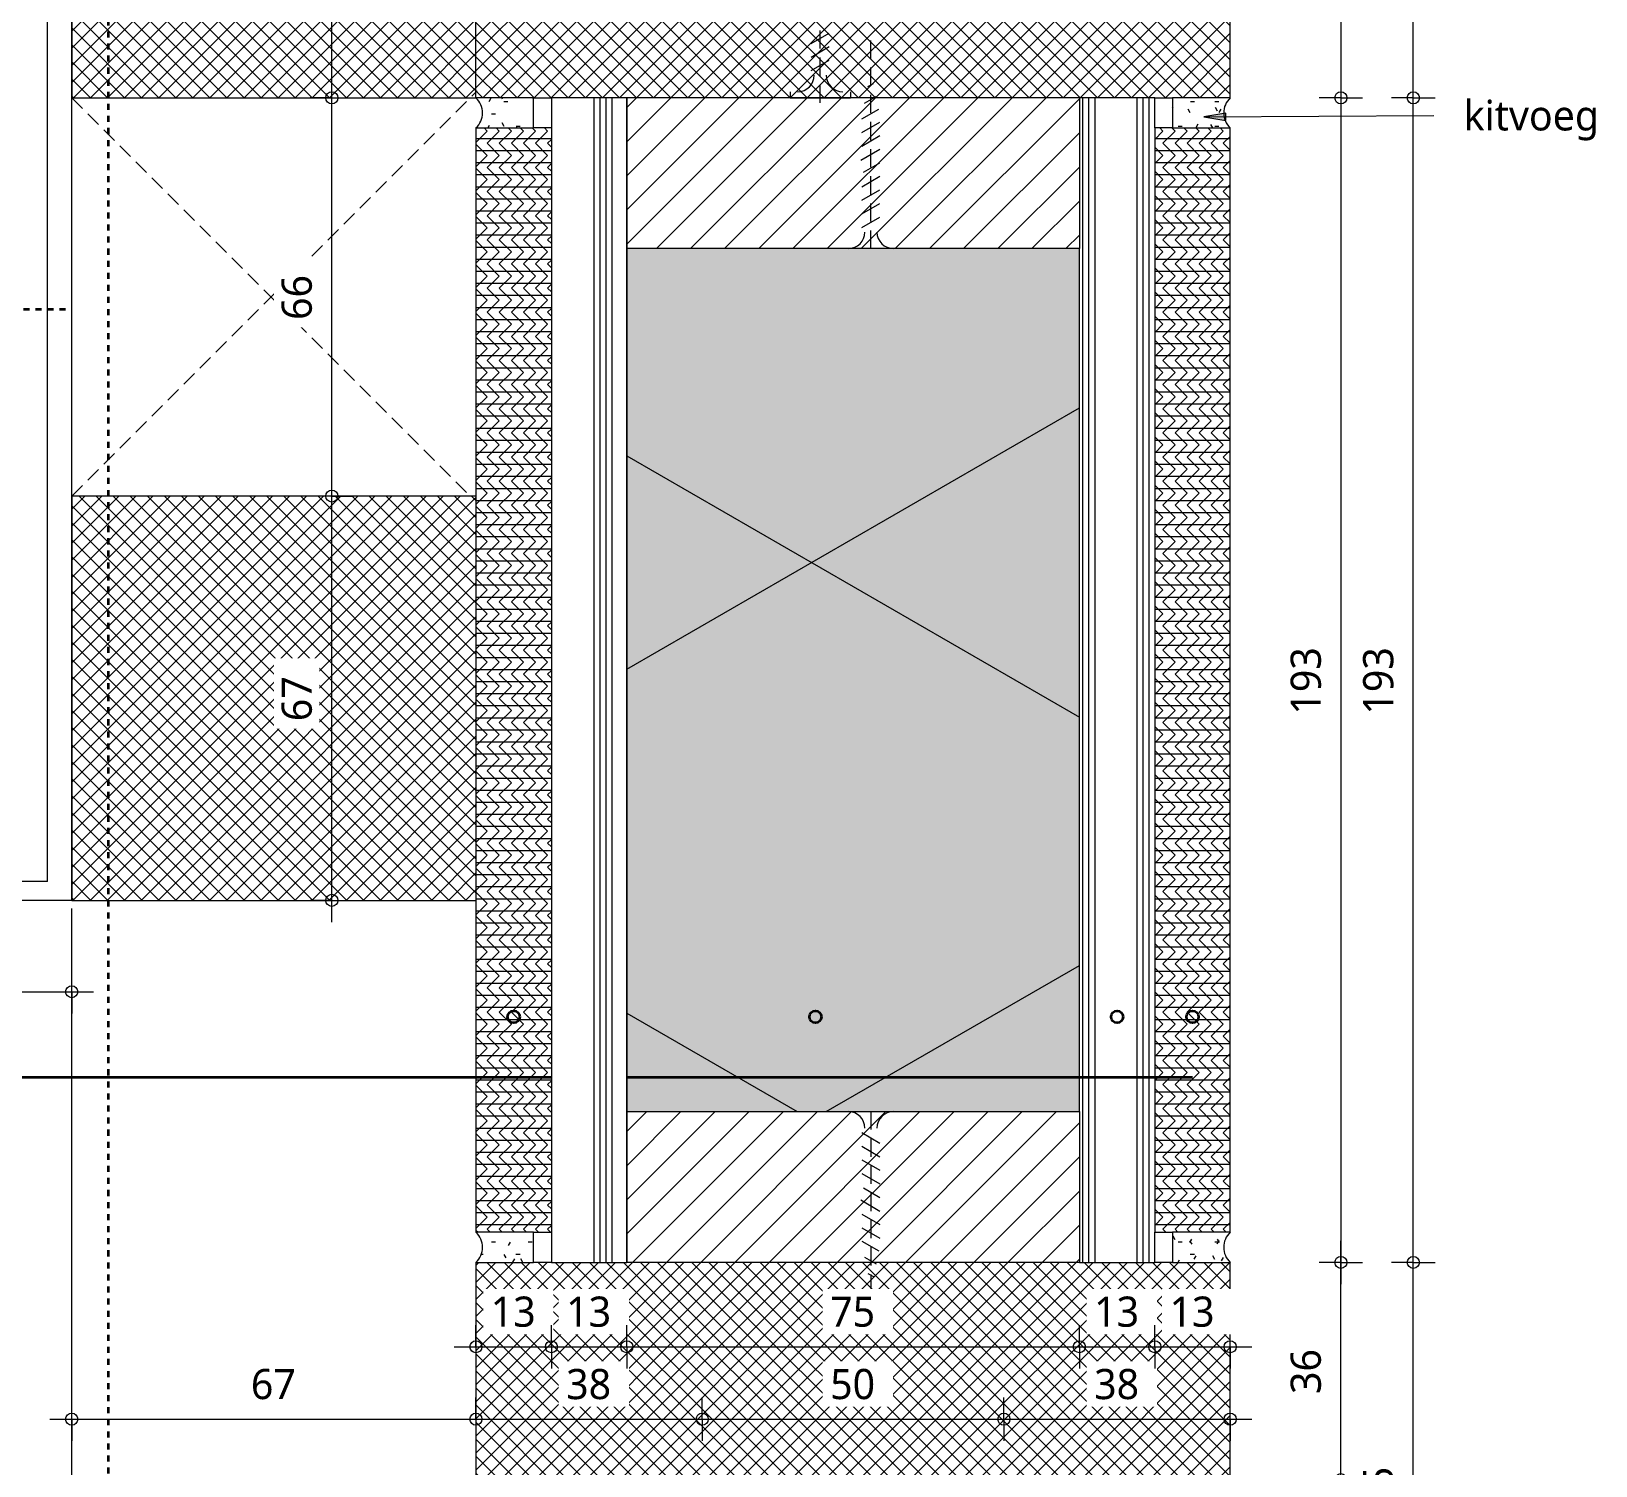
# Model space of a CAD drawing. Header units: millimetres. Extents: x 32900 to 38291, y -18988 to 4133.
# Drawn here: x 37790.7 to 38050, y -8094 to -7856.2 of the extents above; entities that cross this region are included whole.
import ezdxf

# ---------------------------------------------------------------- set-up
doc = ezdxf.new("R2010")
doc.units = ezdxf.units.MM
for name, pattern in [('MV_30_min', [2, 1, -1]), ('MV_hidden', [3.75, 2.5, -1.25]), ('MV_hidden_2', [4.5, 3, -1.5])]:
    doc.linetypes.add(name, pattern=pattern)
for name, color, linetype, lineweight in [('A-ANNO-DIMS', 211, 'Continuous', 13), ('A-ANNO-DIMS-2', 211, 'Continuous', 13), ('A-DETL', 90, 'Continuous', 13), ('A-DETL-GENF', 92, 'Continuous', 18), ('A-DETL-THIN', 151, 'Continuous', 18), ('A-DETL-WIDE', 214, 'Continuous', 35), ('G-ANNO-TEXT', 231, 'Continuous', 13)]:
    doc.layers.add(name, color=color, linetype=linetype, lineweight=lineweight)
doc.styles.add('Segoe UI', font='segoeui.ttf', dxfattribs={"height": 5})
doc.styles.add('Segoe UI_2', font='segoeui.ttf', dxfattribs={"height": 3.6})
doc.dimstyles.new('1_8_mm', dxfattribs={"dimscale": 304.8, "dimtxt": 3.77051, "dimasz": 0.006562, "dimexe": 0.011811, "dimexo": 0.0625, "dimgap": 0.003281, "dimtad": 1, "dimdec": 0, "dimzin": 0, "dimdsep": 46, "dimtxsty": 'Segoe UI_2', "dimblk1": 'DOTBLANK', "dimblk2": 'DOTBLANK', "dimsah": 1, "dimcen": 0.09, "dimdle": 0.011811, "dimazin": 0, "dimtfac": 1, "dimtdec": 4, "dimtix": 1, "dimtmove": 0, "dimatfit": 3, "dimfxl": 0.011811, "dimfxlon": 1, "dimtvp": 1, "dimtfill": 1, "dimtolj": 1, "dimtzin": 0, "dimarcsym": 2})
doc.dimstyles.new('2_5_mm_4', dxfattribs={"dimscale": 304.8, "dimtxt": 5.23682, "dimasz": 0.006562, "dimexe": 0.011811, "dimexo": 0.0625, "dimgap": 0.005906, "dimtad": 1, "dimdec": 0, "dimzin": 0, "dimdsep": 46, "dimtxsty": 'Segoe UI', "dimblk1": 'DOTBLANK', "dimblk2": 'DOTBLANK', "dimsah": 1, "dimcen": 0.09, "dimdle": 0.011811, "dimazin": 0, "dimtfac": 1, "dimtdec": 4, "dimtix": 1, "dimtmove": 0, "dimatfit": 3, "dimfxl": 0.011811, "dimfxlon": 1, "dimtvp": 1, "dimtfill": 1, "dimtolj": 1, "dimtzin": 0, "dimarcsym": 2})
pattern_1 = [(45, (0, 0), (-1.41421356, 1.41421356), []), (135, (0, 0), (-1.41421356, -1.41421356), [])]
pattern_2 = [(45, (0, 0), (-2.82842712, 2.82842712), [])]
pattern_3 = [(90, (4, 0), (-10, 6e-16), []), (90, (5, 0), (-10, 6e-16), []), (90, (6, 0), (-10, 6e-16), []), (90, (7, 0), (-10, 6e-16), [])]
pattern_4 = [(0, (0, 0), (0, 2), [20, 0]), (45, (0, 0), (1.999697977, 0), [2.828, -2.828]), (315, (0, 0), (1.999697977, 0), [2.828, -2.828])]
pattern_5 = [(0, (0, 0), (8.128, 2.032), [0.67056, -5.425, 0.67056, -5.425, -32.512]), (0, (0, 0), (8.128, 2.032), [-12.192, 0.67056, -11.521, 0.67056, -5.425, -14.224]), (0, (0, 0), (8.128, 2.032), [-30.48, 0.67056, -3.393, 0.67056, -9.489]), (120, (3.048, 1.016), (-5.82376362, 6.02305448), [0.67056, -5.425, 0.67056, -5.425, -32.512]), (120, (3.048, 1.016), (-5.82376362, 6.02305448), [-12.192, 0.67056, -11.521, 0.67056, -5.425, -14.224]), (120, (3.048, 1.016), (-5.82376362, 6.02305448), [-30.48, 0.67056, -3.393, 0.67056, -9.489]), (240, (4.064, 5.08), (-2.30423638, -8.05505448), [0.67056, -5.425, 0.67056, -5.425, -32.512]), (240, (4.064, 5.08), (-2.30423638, -8.05505448), [-12.192, 0.67056, -11.521, 0.67056, -5.425, -14.224]), (240, (4.064, 5.08), (-2.30423638, -8.05505448), [-30.48, 0.67056, -3.393, 0.67056, -9.489])]

# ---------------------------------------------------------------- blocks, each defined once
blk = doc.blocks.new('42 isolatie - Type 1-3788551-Details ziekenhuis Utiliteitsgebouw')
at = {"layer": 'A-DETL-GENF'}
blk.add_hatch(color=256, dxfattribs=at).paths.add_polyline_path([(0.28, 0.8), (143.28, 0.8), (143.28, 75.8), (0.28, 75.8)])
at = {"layer": 'A-DETL-GENF', "lineweight": 13}
h = blk.add_hatch(dxfattribs=at)
h.set_pattern_fill('FP_4', color=256, style=0, pattern_type=2)
h.set_pattern_definition([(60, (0, 0), (-69.282, 40), []), (120, (0, 0), (-69.282, -40), [])])
h.paths.add_polyline_path([(0.28, 0.8), (143.28, 0.8), (143.28, 75.8), (0.28, 75.8)])
at = {"layer": 'A-DETL-GENF'}
for p, q in [((143.28, 75.8), (0.28, 75.8)), ((0.28, 75.8), (0.28, 0.8)), ((0.28, 75.8), (0.28, 0.8)), ((143.28, 0.8), (143.28, 75.8)), ((143.28, 0.8), (143.28, 75.8)), ((0.28, 0.8), (143.28, 0.8)), ((0.28, 0.8), (143.28, 0.8))]:
    blk.add_line(p, q, dxfattribs=at)
blk = doc.blocks.new('DIMBLOCK792-Details ziekenhuis Utiliteitsgebouw')
at = {"layer": 'A-ANNO-DIMS-2'}
for p, q in [((37797.41, -8086.25), (37797.41, -8082.65)), ((37864.41, -8086.25), (37864.41, -8082.65)), ((37793.81, -8086.25), (37864.41, -8086.25)), ((37797.41, -8086.25), (37797.41, -8089.85)), ((37864.41, -8086.25), (37864.41, -8089.85))]:
    blk.add_line(p, q, dxfattribs=at)
for centre in [(37797.41, -8086.25), (37864.41, -8086.25)]:
    blk.add_circle(centre, 1, dxfattribs=at)
at = {"layer": 'A-ANNO-DIMS-2', "color": 0, "insert": (37827.11, -8077.93), "char_height": 5, "width": 9.1406, "attachment_point": 1, "line_spacing_factor": 1.142579, "style": 'Segoe UI', "bg_fill": 3, "box_fill_scale": 1.25, "bg_fill_color": 9, "bg_fill_true_color": 13158600, "bg_fill_transparency": 0}
blk.add_mtext('67', dxfattribs=at)
blk = doc.blocks.new('_DotBlank')
at = {"color": 0, "linetype": 'ByBlock', "lineweight": -2}
blk.add_line((-0.5, 0), (-1, 0), dxfattribs=at)
blk.add_circle((0, 0), 0.5, dxfattribs=at)
blk = doc.blocks.new('DIMBLOCK793-Details ziekenhuis Utiliteitsgebouw')
at = {"layer": 'A-ANNO-DIMS-2'}
for p, q in [((37864.41, -8086.25), (37864.41, -8082.65)), ((37901.91, -8086.25), (37901.91, -8082.65)), ((37864.41, -8086.25), (37901.91, -8086.25)), ((37864.41, -8086.25), (37864.41, -8089.85)), ((37901.91, -8086.25), (37901.91, -8089.85))]:
    blk.add_line(p, q, dxfattribs=at)
for centre in [(37864.41, -8086.25), (37901.91, -8086.25)]:
    blk.add_circle(centre, 1, dxfattribs=at)
at = {"layer": 'A-ANNO-DIMS-2', "color": 0, "insert": (37879.36, -8077.93), "char_height": 5, "width": 9.1406, "attachment_point": 1, "line_spacing_factor": 1.142579, "style": 'Segoe UI', "bg_fill": 3, "box_fill_scale": 1.25, "bg_fill_color": 9, "bg_fill_true_color": 13158600, "bg_fill_transparency": 0}
blk.add_mtext('38', dxfattribs=at)
blk = doc.blocks.new('DIMBLOCK794-Details ziekenhuis Utiliteitsgebouw')
at = {"layer": 'A-ANNO-DIMS-2'}
for p, q in [((37901.91, -8086.25), (37901.91, -8082.65)), ((37951.91, -8086.25), (37951.91, -8082.65)), ((37901.91, -8086.25), (37951.91, -8086.25)), ((37901.91, -8086.25), (37901.91, -8089.85)), ((37951.91, -8086.25), (37951.91, -8089.85))]:
    blk.add_line(p, q, dxfattribs=at)
for centre in [(37901.91, -8086.25), (37951.91, -8086.25)]:
    blk.add_circle(centre, 1, dxfattribs=at)
at = {"layer": 'A-ANNO-DIMS-2', "color": 0, "insert": (37923.11, -8077.93), "char_height": 5, "width": 9.1406, "attachment_point": 1, "line_spacing_factor": 1.142579, "style": 'Segoe UI', "bg_fill": 3, "box_fill_scale": 1.25, "bg_fill_color": 9, "bg_fill_true_color": 13158600, "bg_fill_transparency": 0}
blk.add_mtext('50', dxfattribs=at)
blk = doc.blocks.new('DIMBLOCK795-Details ziekenhuis Utiliteitsgebouw')
at = {"layer": 'A-ANNO-DIMS-2'}
for p, q in [((37951.91, -8086.25), (37951.91, -8082.65)), ((37989.41, -8086.25), (37989.41, -8082.65)), ((37951.91, -8086.25), (37993.01, -8086.25)), ((37951.91, -8086.25), (37951.91, -8089.85)), ((37989.41, -8086.25), (37989.41, -8089.85))]:
    blk.add_line(p, q, dxfattribs=at)
for centre in [(37951.91, -8086.25), (37989.41, -8086.25)]:
    blk.add_circle(centre, 1, dxfattribs=at)
at = {"layer": 'A-ANNO-DIMS-2', "color": 0, "insert": (37966.86, -8077.93), "char_height": 5, "width": 9.1406, "attachment_point": 1, "line_spacing_factor": 1.142579, "style": 'Segoe UI', "bg_fill": 3, "box_fill_scale": 1.25, "bg_fill_color": 9, "bg_fill_true_color": 13158600, "bg_fill_transparency": 0}
blk.add_mtext('38', dxfattribs=at)
blk = doc.blocks.new('DIMBLOCK797-Details ziekenhuis Utiliteitsgebouw')
at = {"layer": 'A-ANNO-DIMS-2'}
for p, q in [((38007.76, -7800.27), (38004.16, -7800.27)), ((38007.76, -7800.27), (38007.76, -7867.27)), ((38007.76, -7800.27), (38011.36, -7800.27)), ((38007.76, -7867.27), (38004.16, -7867.27)), ((38007.76, -7867.27), (38011.36, -7867.27))]:
    blk.add_line(p, q, dxfattribs=at)
for centre in [(38007.76, -7800.27), (38007.76, -7867.27)]:
    blk.add_circle(centre, 1, dxfattribs=at)
at = {"layer": 'A-ANNO-DIMS-2', "color": 0, "insert": (37999.43, -7837.58), "char_height": 5, "width": 9.1406, "attachment_point": 1, "rotation": 90, "line_spacing_factor": 1.142579, "style": 'Segoe UI', "bg_fill": 3, "box_fill_scale": 1.25, "bg_fill_color": 9, "bg_fill_true_color": 13158600, "bg_fill_transparency": 0}
blk.add_mtext('67', dxfattribs=at)
blk = doc.blocks.new('DIMBLOCK798-Details ziekenhuis Utiliteitsgebouw')
at = {"layer": 'A-ANNO-DIMS-2'}
for p, q in [((38007.76, -7867.27), (38004.16, -7867.27)), ((38007.76, -7867.27), (38007.76, -8063.87)), ((38007.76, -7867.27), (38011.36, -7867.27)), ((38007.76, -8060.27), (38004.16, -8060.27)), ((38007.76, -8060.27), (38011.36, -8060.27))]:
    blk.add_line(p, q, dxfattribs=at)
for centre in [(38007.76, -7867.27), (38007.76, -8060.27)]:
    blk.add_circle(centre, 1, dxfattribs=at)
at = {"layer": 'A-ANNO-DIMS-2', "color": 0, "insert": (37999.43, -7969.49), "char_height": 5, "width": 13.7109, "attachment_point": 1, "rotation": 90, "line_spacing_factor": 1.142579, "style": 'Segoe UI', "bg_fill": 3, "box_fill_scale": 1.25, "bg_fill_color": 9, "bg_fill_true_color": 13158600, "bg_fill_transparency": 0}
blk.add_mtext('193', dxfattribs=at)
blk = doc.blocks.new('DIMBLOCK799-Details ziekenhuis Utiliteitsgebouw')
at = {"layer": 'A-ANNO-DIMS-2'}
for p, q in [((37864.41, -8074.25), (37864.41, -8070.65)), ((37876.91, -8074.25), (37876.91, -8070.65)), ((37860.81, -8074.25), (37876.91, -8074.25)), ((37864.41, -8074.25), (37864.41, -8077.85)), ((37876.91, -8074.25), (37876.91, -8077.85))]:
    blk.add_line(p, q, dxfattribs=at)
for centre in [(37864.41, -8074.25), (37876.91, -8074.25)]:
    blk.add_circle(centre, 1, dxfattribs=at)
at = {"layer": 'A-ANNO-DIMS-2', "color": 0, "insert": (37866.86, -8065.93), "char_height": 5, "width": 9.1406, "attachment_point": 1, "line_spacing_factor": 1.142579, "style": 'Segoe UI', "bg_fill": 3, "box_fill_scale": 1.25, "bg_fill_color": 9, "bg_fill_true_color": 13158600, "bg_fill_transparency": 0}
blk.add_mtext('13', dxfattribs=at)
blk = doc.blocks.new('DIMBLOCK800-Details ziekenhuis Utiliteitsgebouw')
at = {"layer": 'A-ANNO-DIMS-2'}
for p, q in [((37876.91, -8074.25), (37876.91, -8070.65)), ((37889.41, -8074.25), (37889.41, -8070.65)), ((37876.91, -8074.25), (37889.41, -8074.25)), ((37876.91, -8074.25), (37876.91, -8077.85)), ((37889.41, -8074.25), (37889.41, -8077.85))]:
    blk.add_line(p, q, dxfattribs=at)
for centre in [(37876.91, -8074.25), (37889.41, -8074.25)]:
    blk.add_circle(centre, 1, dxfattribs=at)
at = {"layer": 'A-ANNO-DIMS-2', "color": 0, "insert": (37879.36, -8065.93), "char_height": 5, "width": 9.1406, "attachment_point": 1, "line_spacing_factor": 1.142579, "style": 'Segoe UI', "bg_fill": 3, "box_fill_scale": 1.25, "bg_fill_color": 9, "bg_fill_true_color": 13158600, "bg_fill_transparency": 0}
blk.add_mtext('13', dxfattribs=at)
blk = doc.blocks.new('DIMBLOCK801-Details ziekenhuis Utiliteitsgebouw')
at = {"layer": 'A-ANNO-DIMS-2'}
for p, q in [((37889.41, -8074.25), (37889.41, -8070.65)), ((37964.41, -8074.25), (37964.41, -8070.65)), ((37889.41, -8074.25), (37964.41, -8074.25)), ((37889.41, -8074.25), (37889.41, -8077.85)), ((37964.41, -8074.25), (37964.41, -8077.85))]:
    blk.add_line(p, q, dxfattribs=at)
for centre in [(37889.41, -8074.25), (37964.41, -8074.25)]:
    blk.add_circle(centre, 1, dxfattribs=at)
at = {"layer": 'A-ANNO-DIMS-2', "color": 0, "insert": (37923.11, -8065.93), "char_height": 5, "width": 9.1406, "attachment_point": 1, "line_spacing_factor": 1.142579, "style": 'Segoe UI', "bg_fill": 3, "box_fill_scale": 1.25, "bg_fill_color": 9, "bg_fill_true_color": 13158600, "bg_fill_transparency": 0}
blk.add_mtext('75', dxfattribs=at)
blk = doc.blocks.new('DIMBLOCK802-Details ziekenhuis Utiliteitsgebouw')
at = {"layer": 'A-ANNO-DIMS-2'}
for p, q in [((37964.41, -8074.25), (37964.41, -8070.65)), ((37976.91, -8074.25), (37976.91, -8070.65)), ((37964.41, -8074.25), (37976.91, -8074.25)), ((37964.41, -8074.25), (37964.41, -8077.85)), ((37976.91, -8074.25), (37976.91, -8077.85))]:
    blk.add_line(p, q, dxfattribs=at)
for centre in [(37964.41, -8074.25), (37976.91, -8074.25)]:
    blk.add_circle(centre, 1, dxfattribs=at)
at = {"layer": 'A-ANNO-DIMS-2', "color": 0, "insert": (37966.86, -8065.93), "char_height": 5, "width": 9.1406, "attachment_point": 1, "line_spacing_factor": 1.142579, "style": 'Segoe UI', "bg_fill": 3, "box_fill_scale": 1.25, "bg_fill_color": 9, "bg_fill_true_color": 13158600, "bg_fill_transparency": 0}
blk.add_mtext('13', dxfattribs=at)
blk = doc.blocks.new('DIMBLOCK803-Details ziekenhuis Utiliteitsgebouw')
at = {"layer": 'A-ANNO-DIMS-2'}
for p, q in [((37976.91, -8074.25), (37976.91, -8070.65)), ((37989.41, -8074.25), (37989.41, -8070.65)), ((37976.91, -8074.25), (37993.01, -8074.25)), ((37976.91, -8074.25), (37976.91, -8077.85)), ((37989.41, -8074.25), (37989.41, -8077.85))]:
    blk.add_line(p, q, dxfattribs=at)
for centre in [(37976.91, -8074.25), (37989.41, -8074.25)]:
    blk.add_circle(centre, 1, dxfattribs=at)
at = {"layer": 'A-ANNO-DIMS-2', "color": 0, "insert": (37979.36, -8065.93), "char_height": 5, "width": 9.1406, "attachment_point": 1, "line_spacing_factor": 1.142579, "style": 'Segoe UI', "bg_fill": 3, "box_fill_scale": 1.25, "bg_fill_color": 9, "bg_fill_true_color": 13158600, "bg_fill_transparency": 0}
blk.add_mtext('13', dxfattribs=at)
blk = doc.blocks.new('DIMBLOCK805-Details ziekenhuis Utiliteitsgebouw')
at = {"layer": 'A-ANNO-DIMS-2'}
for p, q in [((38007.76, -8096.27), (38007.76, -8056.67)), ((38007.76, -8060.27), (38004.16, -8060.27)), ((38007.76, -8060.27), (38011.36, -8060.27)), ((38007.76, -8096.27), (38004.16, -8096.27)), ((38007.76, -8096.27), (38011.36, -8096.27))]:
    blk.add_line(p, q, dxfattribs=at)
for centre in [(38007.76, -8060.27), (38007.76, -8096.27)]:
    blk.add_circle(centre, 1, dxfattribs=at)
at = {"layer": 'A-ANNO-DIMS-2', "color": 0, "insert": (37999.43, -8082.08), "char_height": 5, "width": 9.1406, "attachment_point": 1, "rotation": 90, "line_spacing_factor": 1.142579, "style": 'Segoe UI', "bg_fill": 3, "box_fill_scale": 1.25, "bg_fill_color": 9, "bg_fill_true_color": 13158600, "bg_fill_transparency": 0}
blk.add_mtext('36', dxfattribs=at)
blk = doc.blocks.new('DIMBLOCK806-Details ziekenhuis Utiliteitsgebouw')
at = {"layer": 'A-ANNO-DIMS-2'}
for p, q in [((38019.76, -8060.27), (38016.16, -8060.27)), ((38019.76, -8138.87), (38019.76, -8060.27)), ((38019.76, -8060.27), (38023.36, -8060.27)), ((38019.76, -8135.27), (38016.16, -8135.27)), ((38019.76, -8135.27), (38023.36, -8135.27))]:
    blk.add_line(p, q, dxfattribs=at)
for centre in [(38019.76, -8060.27), (38019.76, -8135.27)]:
    blk.add_circle(centre, 1, dxfattribs=at)
at = {"layer": 'A-ANNO-DIMS-2', "color": 0, "insert": (38011.43, -8101.58), "char_height": 5, "width": 9.1406, "attachment_point": 1, "rotation": 90, "line_spacing_factor": 1.142579, "style": 'Segoe UI', "bg_fill": 3, "box_fill_scale": 1.25, "bg_fill_color": 9, "bg_fill_true_color": 13158600, "bg_fill_transparency": 0}
blk.add_mtext('75', dxfattribs=at)
blk = doc.blocks.new('DIMBLOCK807-Details ziekenhuis Utiliteitsgebouw')
at = {"layer": 'A-ANNO-DIMS-2'}
for p, q in [((38019.76, -7867.27), (38016.16, -7867.27)), ((38019.76, -8060.27), (38019.76, -7867.27)), ((38019.76, -7867.27), (38023.36, -7867.27)), ((38019.76, -8060.27), (38016.16, -8060.27)), ((38019.76, -8060.27), (38023.36, -8060.27))]:
    blk.add_line(p, q, dxfattribs=at)
for centre in [(38019.76, -7867.27), (38019.76, -8060.27)]:
    blk.add_circle(centre, 1, dxfattribs=at)
at = {"layer": 'A-ANNO-DIMS-2', "color": 0, "insert": (38011.43, -7969.49), "char_height": 5, "width": 13.7109, "attachment_point": 1, "rotation": 90, "line_spacing_factor": 1.142579, "style": 'Segoe UI', "bg_fill": 3, "box_fill_scale": 1.25, "bg_fill_color": 9, "bg_fill_true_color": 13158600, "bg_fill_transparency": 0}
blk.add_mtext('193', dxfattribs=at)
blk = doc.blocks.new('DIMBLOCK808-Details ziekenhuis Utiliteitsgebouw')
at = {"layer": 'A-ANNO-DIMS-2'}
for p, q in [((38019.76, -7867.27), (38019.76, -7796.67)), ((38019.76, -7800.27), (38016.16, -7800.27)), ((38019.76, -7800.27), (38023.36, -7800.27)), ((38019.76, -7867.27), (38016.16, -7867.27)), ((38019.76, -7867.27), (38023.36, -7867.27))]:
    blk.add_line(p, q, dxfattribs=at)
for centre in [(38019.76, -7800.27), (38019.76, -7867.27)]:
    blk.add_circle(centre, 1, dxfattribs=at)
at = {"layer": 'A-ANNO-DIMS-2', "color": 0, "insert": (38011.43, -7837.58), "char_height": 5, "width": 9.1406, "attachment_point": 1, "rotation": 90, "line_spacing_factor": 1.142579, "style": 'Segoe UI', "bg_fill": 3, "box_fill_scale": 1.25, "bg_fill_color": 9, "bg_fill_true_color": 13158600, "bg_fill_transparency": 0}
blk.add_mtext('67', dxfattribs=at)
blk = doc.blocks.new('DIMBLOCK810-Details ziekenhuis Utiliteitsgebouw')
at = {"layer": 'A-ANNO-DIMS-2'}
for p, q in [((37597.41, -8015.41), (37597.41, -8011.81)), ((37797.41, -8015.41), (37797.41, -8011.81)), ((37593.81, -8015.41), (37801.01, -8015.41)), ((37597.41, -8015.41), (37597.41, -8019.01)), ((37797.41, -8015.41), (37797.41, -8019.01))]:
    blk.add_line(p, q, dxfattribs=at)
for centre in [(37597.41, -8015.41), (37797.41, -8015.41)]:
    blk.add_circle(centre, 1, dxfattribs=at)
at = {"layer": 'A-ANNO-DIMS-2', "color": 0, "insert": (37693.3, -8009.71), "char_height": 3.6, "width": 9.8719, "attachment_point": 1, "line_spacing_factor": 1.142579, "style": 'Segoe UI_2', "bg_fill": 3, "box_fill_scale": 1.25, "bg_fill_color": 9, "bg_fill_true_color": 13158600, "bg_fill_transparency": 0}
blk.add_mtext('200', dxfattribs=at)
blk = doc.blocks.new('DIMBLOCK814-Details ziekenhuis Utiliteitsgebouw')
at = {"layer": 'A-ANNO-DIMS-2'}
for p, q in [((37840.52, -7933.27), (37836.92, -7933.27)), ((37840.52, -8003.87), (37840.52, -7933.27)), ((37840.52, -7933.27), (37844.12, -7933.27)), ((37840.52, -8000.27), (37836.92, -8000.27)), ((37840.52, -8000.27), (37844.12, -8000.27))]:
    blk.add_line(p, q, dxfattribs=at)
for centre in [(37840.52, -7933.27), (37840.52, -8000.27)]:
    blk.add_circle(centre, 1, dxfattribs=at)
at = {"layer": 'A-ANNO-DIMS-2', "color": 0, "insert": (37832.2, -7970.58), "char_height": 5, "width": 9.1406, "attachment_point": 1, "rotation": 90, "line_spacing_factor": 1.142579, "style": 'Segoe UI', "bg_fill": 3, "box_fill_scale": 1.25, "bg_fill_color": 9, "bg_fill_true_color": 13158600, "bg_fill_transparency": 0}
blk.add_mtext('67', dxfattribs=at)
blk = doc.blocks.new('DIMBLOCK815-Details ziekenhuis Utiliteitsgebouw')
at = {"layer": 'A-ANNO-DIMS-2'}
for p, q in [((37840.52, -7867.27), (37836.92, -7867.27)), ((37840.52, -7933.27), (37840.52, -7867.27)), ((37840.52, -7867.27), (37844.12, -7867.27)), ((37840.52, -7933.27), (37836.92, -7933.27)), ((37840.52, -7933.27), (37844.12, -7933.27))]:
    blk.add_line(p, q, dxfattribs=at)
for centre in [(37840.52, -7867.27), (37840.52, -7933.27)]:
    blk.add_circle(centre, 1, dxfattribs=at)
at = {"layer": 'A-ANNO-DIMS-2', "color": 0, "insert": (37832.2, -7904.08), "char_height": 5, "width": 9.1406, "attachment_point": 1, "rotation": 90, "line_spacing_factor": 1.142579, "style": 'Segoe UI', "bg_fill": 3, "box_fill_scale": 1.25, "bg_fill_color": 9, "bg_fill_true_color": 13158600, "bg_fill_transparency": 0}
blk.add_mtext('66', dxfattribs=at)
blk = doc.blocks.new('DIMBLOCK816-Details ziekenhuis Utiliteitsgebouw')
at = {"layer": 'A-ANNO-DIMS-2'}
for p, q in [((37840.52, -7867.27), (37840.52, -7796.67)), ((37840.52, -7800.27), (37836.92, -7800.27)), ((37840.52, -7800.27), (37844.12, -7800.27)), ((37840.52, -7867.27), (37836.92, -7867.27)), ((37840.52, -7867.27), (37844.12, -7867.27))]:
    blk.add_line(p, q, dxfattribs=at)
for centre in [(37840.52, -7800.27), (37840.52, -7867.27)]:
    blk.add_circle(centre, 1, dxfattribs=at)
at = {"layer": 'A-ANNO-DIMS-2', "color": 0, "insert": (37832.2, -7837.58), "char_height": 5, "width": 9.1406, "attachment_point": 1, "rotation": 90, "line_spacing_factor": 1.142579, "style": 'Segoe UI', "bg_fill": 3, "box_fill_scale": 1.25, "bg_fill_color": 9, "bg_fill_true_color": 13158600, "bg_fill_transparency": 0}
blk.add_mtext('67', dxfattribs=at)

msp = doc.modelspace()

# ---------------------------------------------------------------- hatches: boundary and pattern name
at = {"layer": 'A-DETL-GENF', "lineweight": 13}
h = msp.add_hatch(dxfattribs=at)
h.set_pattern_fill('FP_18', color=250, style=0, pattern_type=2)
h.set_pattern_definition(pattern_1)
h.paths.add_polyline_path([(37864.41, -7867.27), (37864.41, -7800.27), (37797.41, -7800.27), (37797.41, -7867.27), (37816.25, -7867.27)])
h = msp.add_hatch(dxfattribs=at)
h.set_pattern_fill('FP_18', color=250, style=0, pattern_type=2)
h.set_pattern_definition(pattern_1)
h.paths.add_polyline_path([(37876.91, -7867.27), (37989.41, -7867.27), (37989.41, -7800.27), (37864.41, -7800.27), (37864.41, -7867.27), (37873.96, -7867.27)])
h = msp.add_hatch(dxfattribs=at)
h.set_pattern_fill('FP_6', color=254, style=0, pattern_type=2)
h.set_pattern_definition(pattern_5)
h.paths.add_polyline_path([(37873.96, -7872.27), (37873.96, -7867.27), (37864.41, -7867.27), (37864.93, -7867.88), (37865.29, -7868.6), (37865.48, -7869.37), (37865.48, -7870.17), (37865.29, -7870.95), (37864.93, -7871.66), (37864.41, -7872.27)])
h = msp.add_hatch(dxfattribs=at)
h.set_pattern_fill('FP_2', color=254, style=0, pattern_type=2)
h.set_pattern_definition(pattern_3)
h.paths.add_polyline_path([(37889.41, -8060.27), (37889.41, -7867.27), (37876.91, -7867.27), (37876.91, -8060.27)])
h = msp.add_hatch(dxfattribs=at)
h.set_pattern_fill('FP_7', color=254, style=0, pattern_type=2)
h.set_pattern_definition(pattern_2)
h.paths.add_polyline_path([(37964.41, -7892.27), (37964.41, -7867.27), (37889.41, -7867.27), (37889.41, -7892.27)])
h = msp.add_hatch(dxfattribs=at)
h.set_pattern_fill('FP_2', color=254, style=0, pattern_type=2)
h.set_pattern_definition(pattern_3)
h.paths.add_polyline_path([(37964.41, -8060.27), (37976.91, -8060.27), (37976.91, -7867.27), (37964.41, -7867.27), (37964.41, -8055.27)])
h = msp.add_hatch(dxfattribs=at)
h.set_pattern_fill('FP_6', color=254, style=0, pattern_type=2)
h.set_pattern_definition(pattern_5)
h.paths.add_polyline_path([(37979.87, -7872.27), (37989.41, -7872.27), (37988.9, -7871.66), (37988.54, -7870.95), (37988.35, -7870.17), (37988.35, -7869.37), (37988.54, -7868.6), (37988.9, -7867.88), (37989.41, -7867.27), (37979.87, -7867.27)])
h = msp.add_hatch(dxfattribs=at)
h.set_pattern_fill('FP_33', color=254, style=0, pattern_type=2)
h.set_pattern_definition(pattern_4)
h.paths.add_polyline_path([(37865.48, -8055.27), (37876.91, -8055.27), (37876.91, -7872.27), (37864.41, -7872.27), (37864.41, -8055.27), (37865.29, -8055.27)])
h = msp.add_hatch(dxfattribs=at)
h.set_pattern_fill('FP_33', color=254, style=0, pattern_type=2)
h.set_pattern_definition(pattern_4)
h.paths.add_polyline_path([(37988.35, -8055.27), (37989.41, -8055.27), (37989.41, -7872.27), (37976.91, -7872.27), (37976.91, -8055.27), (37979.87, -8055.27)])
h = msp.add_hatch(dxfattribs=at)
h.set_pattern_fill('FP_18', color=250, style=0, pattern_type=2)
h.set_pattern_definition(pattern_1)
h.paths.add_polyline_path([(37797.41, -8000.27), (37864.41, -8000.27), (37864.41, -7933.27), (37797.41, -7933.27)])
h = msp.add_hatch(dxfattribs=at)
h.set_pattern_fill('FP_7', color=254, style=0, pattern_type=2)
h.set_pattern_definition(pattern_2)
h.paths.add_polyline_path([(37951.91, -8060.27), (37964.41, -8060.27), (37964.41, -8035.27), (37889.41, -8035.27), (37889.41, -8060.27), (37901.91, -8060.27)])
h = msp.add_hatch(dxfattribs=at)
h.set_pattern_fill('FP_6', color=254, style=0, pattern_type=2)
h.set_pattern_definition(pattern_5)
h.paths.add_polyline_path([(37873.96, -8060.27), (37873.96, -8055.27), (37864.41, -8055.27), (37864.93, -8055.88), (37865.29, -8056.6), (37865.48, -8057.37), (37865.48, -8058.17), (37865.29, -8058.95), (37864.93, -8059.66), (37864.41, -8060.27)])
h = msp.add_hatch(dxfattribs=at)
h.set_pattern_fill('FP_6', color=254, style=0, pattern_type=2)
h.set_pattern_definition(pattern_5)
h.paths.add_polyline_path([(37979.87, -8060.27), (37989.41, -8060.27), (37988.9, -8059.66), (37988.54, -8058.95), (37988.35, -8058.17), (37988.35, -8057.37), (37988.54, -8056.6), (37988.9, -8055.88), (37989.41, -8055.27), (37979.87, -8055.27)])
h = msp.add_hatch(dxfattribs=at)
h.set_pattern_fill('FP_18', color=250, style=0, pattern_type=2)
h.set_pattern_definition(pattern_1)
h.paths.add_polyline_path([(37864.41, -8135.27), (37901.91, -8135.27), (37901.91, -8096.27), (37951.91, -8096.27), (37951.91, -8135.27), (37989.41, -8135.27), (37989.41, -8060.27), (37864.41, -8060.27)])
at = {"layer": 'G-ANNO-TEXT'}
msp.add_hatch(color=7, dxfattribs=at).paths.add_polyline_path([(37985.06, -7870.44), (37988.67, -7871.05), (37988.66, -7869.79)])

# ---------------------------------------------------------------- linework, layer by layer
at = {"layer": 'A-DETL'}
for p, q in [((37797.41, -8000.27), (37797.41, -7800.27)), ((37793.41, -7997.12), (37793.41, -7804.27)), ((37919.97, -7858.27), (37922.97, -7856.54)), ((37919.97, -7860.52), (37922.97, -7858.79)), ((37919.97, -7862.77), (37922.97, -7861.04)), ((37916.47, -7866.27), (37916.47, -7867.27)), ((37926.47, -7866.27), (37926.47, -7867.27)), ((37929.36, -7865.42), (37930.27, -7864.9)), ((37873.96, -7867.27), (37864.41, -7867.27)), ((37873.96, -7872.27), (37873.96, -7867.27)), ((37916.47, -7867.27), (37926.47, -7867.27)), ((37928.79, -7868.15), (37930.72, -7867.04)), ((37989.41, -7867.27), (37979.87, -7867.27)), ((37979.87, -7867.27), (37979.87, -7872.27)), ((37928.37, -7870.76), (37931.16, -7869.15)), ((37928.37, -7873.01), (37931.37, -7871.28)), ((37864.41, -7872.27), (37873.96, -7872.27)), ((37928.37, -7875.26), (37931.37, -7873.53)), ((37979.87, -7872.27), (37989.41, -7872.27)), ((37928.2, -7877.61), (37931.37, -7875.78)), ((37928.63, -7879.61), (37931.37, -7878.03)), ((37928.37, -7882.01), (37931.37, -7880.28)), ((37928.37, -7884.26), (37931.37, -7882.53)), ((37928.37, -7886.51), (37931.37, -7884.78)), ((37928.37, -7888.76), (37931.37, -7887.03)), ((37793.41, -7997.12), (37601.41, -7997.12)), ((37797.41, -8000.27), (37597.41, -8000.27)), ((37797.41, -8284.27), (37797.41, -8001.61)), ((37928.37, -8038.77), (37931.37, -8040.51)), ((37928.37, -8041.02), (37931.37, -8042.76)), ((37928.37, -8043.27), (37931.37, -8045.01)), ((37928.37, -8045.52), (37931.37, -8047.26)), ((37928.2, -8049.92), (37931.37, -8051.76)), ((37928.63, -8047.92), (37931.37, -8049.51)), ((37928.37, -8052.27), (37931.37, -8054.01)), ((37873.96, -8055.27), (37864.41, -8055.27)), ((37873.96, -8060.27), (37873.96, -8055.27)), ((37928.37, -8054.52), (37931.37, -8056.26)), ((37989.41, -8055.27), (37979.87, -8055.27)), ((37979.87, -8055.27), (37979.87, -8060.27)), ((37928.37, -8056.77), (37931.16, -8058.38)), ((37864.41, -8060.27), (37873.96, -8060.27)), ((37928.79, -8059.38), (37930.72, -8060.49)), ((37979.87, -8060.27), (37989.41, -8060.27)), ((37929.36, -8062.11), (37930.27, -8062.63))]:
    msp.add_line(p, q, dxfattribs=at)
at = {"layer": 'A-DETL', "linetype": 'MV_30_min', "lineweight": 35}
for p, q in [((37803.44, -7800.27), (37803.44, -8305.43)), ((37597.41, -7902.27), (37797.41, -7902.27))]:
    msp.add_line(p, q, dxfattribs=at)
at = {"layer": 'A-DETL', "linetype": 'MV_hidden_2'}
for p, q in [((37921.47, -7868.1), (37921.47, -7804.69)), ((37929.87, -7892.27), (37929.87, -7856.47)), ((37929.87, -8035.27), (37929.87, -8071.07))]:
    msp.add_line(p, q, dxfattribs=at)
at = {"layer": 'A-DETL', "linetype": 'MV_hidden', "lineweight": 18}
for p, q in [((37797.41, -7933.27), (37864.59, -7866.1)), ((37797.41, -7867.27), (37863.41, -7933.27))]:
    msp.add_line(p, q, dxfattribs=at)
at = {"layer": 'A-DETL'}
for centre, radius, start, end in [((37917.72, -7863.52), 2.75, 270, 360), ((37925.22, -7863.52), 2.75, 180, 270), ((37862.07, -7869.77), 3.42, 313.0932, 46.9068), ((37991.75, -7869.77), 3.42, 133.0932, 226.9068), ((37926.12, -7889.51), 2.75, 270, 360), ((37933.62, -7889.51), 2.75, 180, 270), ((37926.12, -8038.02), 2.75, 0, 90), ((37933.62, -8038.02), 2.75, 90, 180), ((37862.07, -8057.77), 3.42, 313.0932, 46.9068), ((37991.75, -8057.77), 3.42, 133.0932, 226.9068)]:
    msp.add_arc(centre, radius, start, end, dxfattribs=at)
at = {"layer": 'A-DETL-THIN'}
for p, q in [((37797.41, -7800.27), (37797.41, -7867.27)), ((37864.41, -7867.27), (37864.41, -7800.27)), ((37989.41, -7867.27), (37989.41, -7800.27)), ((37797.41, -7867.27), (37864.41, -7867.27)), ((37873.96, -7867.27), (37876.91, -7867.27)), ((37889.41, -7867.27), (37876.91, -7867.27)), ((37876.91, -7867.27), (37876.91, -8060.27)), ((37964.41, -7867.27), (37889.41, -7867.27)), ((37889.41, -7867.27), (37889.41, -7892.27)), ((37889.41, -8060.27), (37889.41, -7867.27)), ((37964.41, -7867.27), (37964.41, -7892.27)), ((37976.91, -7867.27), (37964.41, -7867.27)), ((37976.91, -7867.27), (37979.87, -7867.27)), ((37976.91, -7872.27), (37976.91, -7867.27)), ((37864.41, -7872.27), (37864.41, -8055.27)), ((37876.91, -7872.27), (37873.96, -7872.27)), ((37976.91, -7872.27), (37976.91, -8055.27)), ((37979.87, -7872.27), (37976.91, -7872.27)), ((37989.41, -8055.27), (37989.41, -7872.27)), ((37864.41, -7933.27), (37797.41, -7933.27)), ((37797.41, -7933.27), (37797.41, -8000.27)), ((37797.41, -8000.27), (37864.41, -8000.27)), ((37889.41, -8035.27), (37889.41, -8060.27)), ((37964.41, -8035.27), (37964.41, -8060.27)), ((37873.96, -8055.27), (37876.91, -8055.27)), ((37976.91, -8060.27), (37976.91, -8055.27)), ((37976.91, -8055.27), (37979.87, -8055.27)), ((37864.41, -8060.27), (37864.41, -8135.27)), ((37876.91, -8060.27), (37873.96, -8060.27)), ((37876.91, -8060.27), (37889.41, -8060.27)), ((37964.41, -8060.27), (37889.41, -8060.27)), ((37964.41, -8060.27), (37976.91, -8060.27)), ((37979.87, -8060.27), (37976.91, -8060.27)), ((37989.41, -8135.27), (37989.41, -8060.27))]:
    msp.add_line(p, q, dxfattribs=at)
at = {"layer": 'A-DETL-WIDE'}
for p, q in [((37652.01, -8029.57), (37876.91, -8029.57)), ((37889.41, -8029.57), (37983.16, -8029.57))]:
    msp.add_line(p, q, dxfattribs=at)
for centre in [(37870.66, -8019.57), (37920.66, -8019.57), (37970.66, -8019.57), (37983.16, -8019.57)]:
    msp.add_circle(centre, 1, dxfattribs=at)
at = {"layer": 'G-ANNO-TEXT', "color": 250}
for p, q in [((37988.66, -7869.79), (37985.06, -7870.44)), ((37985.06, -7870.44), (37988.67, -7871.05)), ((37988.67, -7871.05), (37988.66, -7869.79))]:
    msp.add_line(p, q, dxfattribs=at)

# ---------------------------------------------------------------- block references
at = {"layer": 'A-DETL-GENF', "rotation": 89.99999999999972}
msp.add_blockref('42 isolatie - Type 1-3788551-Details ziekenhuis Utiliteitsgebouw', (37965.21, -8035.55), dxfattribs=at)

# ---------------------------------------------------------------- texts
at = {"layer": 'G-ANNO-TEXT', "color": 7, "insert": (38028.1, -7867.68), "char_height": 5, "width": 27.5781, "attachment_point": 1, "style": 'Segoe UI'}
msp.add_mtext('kitvoeg', dxfattribs=at)

# ---------------------------------------------------------------- dimensions: what is measured, and where the dimension line sits
at = {"layer": 'A-ANNO-DIMS'}
dim = msp.add_linear_dim(base=(38007.76, -7867.27), p1=(38004.16, -7800.27), p2=(38004.16, -7867.27), angle=90, dimstyle='2_5_mm_4', override={"dimpost": '<>', "dimfxl": 67}, dxfattribs=at)
dim.commit()
dim.dimension.update_dxf_attribs({"geometry": 'DIMBLOCK797-Details ziekenhuis Utiliteitsgebouw', "text_midpoint": (38003.37, -7833.77)})

# ---------------------------------------------------------------- next in the draw order: dimensions: what is measured, and where the dimension line sits
for base, p1, p2, override, picture, middle in [((38007.76, -8060.27), (38004.16, -7867.27), (38004.16, -8060.27), {"dimpost": '<>', "dimfxl": 193}, 'DIMBLOCK798-Details ziekenhuis Utiliteitsgebouw', (38003.36, -7963.77)), ((37840.52, -7933.27), (37836.92, -8000.27), (37836.92, -7933.27), {"dimpost": '<>', "dimfxl": 67}, 'DIMBLOCK814-Details ziekenhuis Utiliteitsgebouw', (37836.14, -7966.77))]:
    dim = msp.add_linear_dim(base=base, p1=p1, p2=p2, angle=90, dimstyle='2_5_mm_4', override=override, dxfattribs=at)
    dim.commit()
    dim.dimension.update_dxf_attribs({"geometry": picture, "text_midpoint": middle})
for base, p1, p2, dimstyle, override, picture, middle in [((37797.41, -8015.41), (37597.41, -8011.81), (37797.41, -8011.81), '1_8_mm', {"dimpost": '<>', "dimfxl": 200}, 'DIMBLOCK810-Details ziekenhuis Utiliteitsgebouw', (37697.41, -8012.55)), ((37864.41, -8086.25), (37797.41, -8082.65), (37864.41, -8082.65), '2_5_mm_4', {"dimpost": '<>', "dimfxl": 67}, 'DIMBLOCK792-Details ziekenhuis Utiliteitsgebouw', (37830.91, -8081.86))]:
    dim = msp.add_linear_dim(base=base, p1=p1, p2=p2, dimstyle=dimstyle, override=override, dxfattribs=at)
    dim.commit()
    dim.dimension.update_dxf_attribs({"geometry": picture, "text_midpoint": middle})

# ---------------------------------------------------------------- next in the draw order: linework, layer by layer
at = {"layer": 'G-ANNO-TEXT', "color": 250}
msp.add_line((37985.06, -7870.44), (38023.15, -7870.18), dxfattribs=at)

# ---------------------------------------------------------------- next in the draw order: dimensions: what is measured, and where the dimension line sits
at = {"layer": 'A-ANNO-DIMS'}
for base, p1, p2, override, picture, middle in [((37840.52, -7867.27), (37836.92, -7933.27), (37836.92, -7867.27), {"dimpost": '<>', "dimfxl": 66}, 'DIMBLOCK815-Details ziekenhuis Utiliteitsgebouw', (37836.14, -7900.27)), ((38007.76, -8060.27), (38004.16, -8096.27), (38004.16, -8060.27), {"dimpost": '<>', "dimfxl": 36}, 'DIMBLOCK805-Details ziekenhuis Utiliteitsgebouw', (38003.37, -8078.27))]:
    dim = msp.add_linear_dim(base=base, p1=p1, p2=p2, angle=90, dimstyle='2_5_mm_4', override=override, dxfattribs=at)
    dim.commit()
    dim.dimension.update_dxf_attribs({"geometry": picture, "text_midpoint": middle})
dim = msp.add_linear_dim(base=(37901.91389567, -8086.2499367), p1=(37864.41389567, -8082.6499367), p2=(37901.91389567, -8089.8499367), dimstyle='2_5_mm_4', override={"dimpost": '<>', "dimfxl": 38.184945}, dxfattribs=at)
dim.commit()
dim.dimension.update_dxf_attribs({"geometry": 'DIMBLOCK793-Details ziekenhuis Utiliteitsgebouw', "text_midpoint": (37883.16389567, -8081.86451131)})

# ---------------------------------------------------------------- next in the draw order: dimensions: what is measured, and where the dimension line sits
for base, p1, p2, override, picture, middle in [((37840.52, -7800.27), (37836.92, -7867.27), (37836.92, -7800.27), {"dimpost": '<>', "dimfxl": 67}, 'DIMBLOCK816-Details ziekenhuis Utiliteitsgebouw', (37836.14, -7833.77)), ((38019.76, -8060.27), (38016.16, -8135.27), (38016.16, -8060.27), {"dimpost": '<>', "dimfxl": 75}, 'DIMBLOCK806-Details ziekenhuis Utiliteitsgebouw', (38015.41, -8097.77))]:
    dim = msp.add_linear_dim(base=base, p1=p1, p2=p2, angle=90, dimstyle='2_5_mm_4', override=override, dxfattribs=at)
    dim.commit()
    dim.dimension.update_dxf_attribs({"geometry": picture, "text_midpoint": middle})
for base, p1, p2, override, picture, middle in [((37876.91389567, -8074.2499367), (37864.41389567, -8070.6499367), (37876.91389567, -8070.6499367), {"dimpost": '<>', "dimfxl": 12.5}, 'DIMBLOCK799-Details ziekenhuis Utiliteitsgebouw', (37870.66389567, -8069.85056431)), ((37951.91, -8086.25), (37901.91, -8089.85), (37951.91, -8089.85), {"dimpost": '<>', "dimfxl": 50}, 'DIMBLOCK794-Details ziekenhuis Utiliteitsgebouw', (37926.91, -8081.86))]:
    dim = msp.add_linear_dim(base=base, p1=p1, p2=p2, dimstyle='2_5_mm_4', override=override, dxfattribs=at)
    dim.commit()
    dim.dimension.update_dxf_attribs({"geometry": picture, "text_midpoint": middle})

# ---------------------------------------------------------------- next in the draw order: dimensions: what is measured, and where the dimension line sits
dim = msp.add_linear_dim(base=(38019.76, -7867.27), p1=(38016.16, -8060.27), p2=(38016.16, -7867.27), angle=90, dimstyle='2_5_mm_4', override={"dimpost": '<>', "dimfxl": 193}, dxfattribs=at)
dim.commit()
dim.dimension.update_dxf_attribs({"geometry": 'DIMBLOCK807-Details ziekenhuis Utiliteitsgebouw', "text_midpoint": (38015.36, -7963.77)})
for base, p1, p2, override, picture, middle in [((37889.41389567, -8074.2499367), (37876.91389567, -8070.6499367), (37889.41389567, -8070.6499367), {"dimpost": '<>', "dimfxl": 12.5}, 'DIMBLOCK800-Details ziekenhuis Utiliteitsgebouw', (37883.16389567, -8069.85056431)), ((37989.41389567, -8086.2499367), (37951.91389567, -8089.8499367), (37989.41389567, -8082.6499367), {"dimpost": '<>', "dimfxl": 38.184945}, 'DIMBLOCK795-Details ziekenhuis Utiliteitsgebouw', (37970.66389567, -8081.86451131))]:
    dim = msp.add_linear_dim(base=base, p1=p1, p2=p2, dimstyle='2_5_mm_4', override=override, dxfattribs=at)
    dim.commit()
    dim.dimension.update_dxf_attribs({"geometry": picture, "text_midpoint": middle})

# ---------------------------------------------------------------- next in the draw order: dimensions: what is measured, and where the dimension line sits
dim = msp.add_linear_dim(base=(38019.76, -7800.27), p1=(38016.16, -7867.27), p2=(38016.16, -7800.27), angle=90, dimstyle='2_5_mm_4', override={"dimpost": '<>', "dimfxl": 67}, dxfattribs=at)
dim.commit()
dim.dimension.update_dxf_attribs({"geometry": 'DIMBLOCK808-Details ziekenhuis Utiliteitsgebouw', "text_midpoint": (38015.37, -7833.77)})
dim = msp.add_linear_dim(base=(37964.41, -8074.25), p1=(37889.41, -8070.65), p2=(37964.41, -8070.65), dimstyle='2_5_mm_4', override={"dimpost": '<>', "dimfxl": 75}, dxfattribs=at)
dim.commit()
dim.dimension.update_dxf_attribs({"geometry": 'DIMBLOCK801-Details ziekenhuis Utiliteitsgebouw', "text_midpoint": (37926.91, -8069.91)})

# ---------------------------------------------------------------- next in the draw order: dimensions: what is measured, and where the dimension line sits
dim = msp.add_linear_dim(base=(37976.91389567, -8074.2499367), p1=(37964.41389567, -8070.6499367), p2=(37976.91389567, -8070.6499367), dimstyle='2_5_mm_4', override={"dimpost": '<>', "dimfxl": 12.5}, dxfattribs=at)
dim.commit()
dim.dimension.update_dxf_attribs({"geometry": 'DIMBLOCK802-Details ziekenhuis Utiliteitsgebouw', "text_midpoint": (37970.66389567, -8069.85056431)})

# ---------------------------------------------------------------- next in the draw order: dimensions: what is measured, and where the dimension line sits
dim = msp.add_linear_dim(base=(37989.41389567, -8074.2499367), p1=(37976.91389567, -8070.6499367), p2=(37989.41389567, -8070.6499367), dimstyle='2_5_mm_4', override={"dimpost": '<>', "dimfxl": 12.5}, dxfattribs=at)
dim.commit()
dim.dimension.update_dxf_attribs({"geometry": 'DIMBLOCK803-Details ziekenhuis Utiliteitsgebouw', "text_midpoint": (37983.16389567, -8069.85056431)})

doc.saveas('drawing.dxf')
